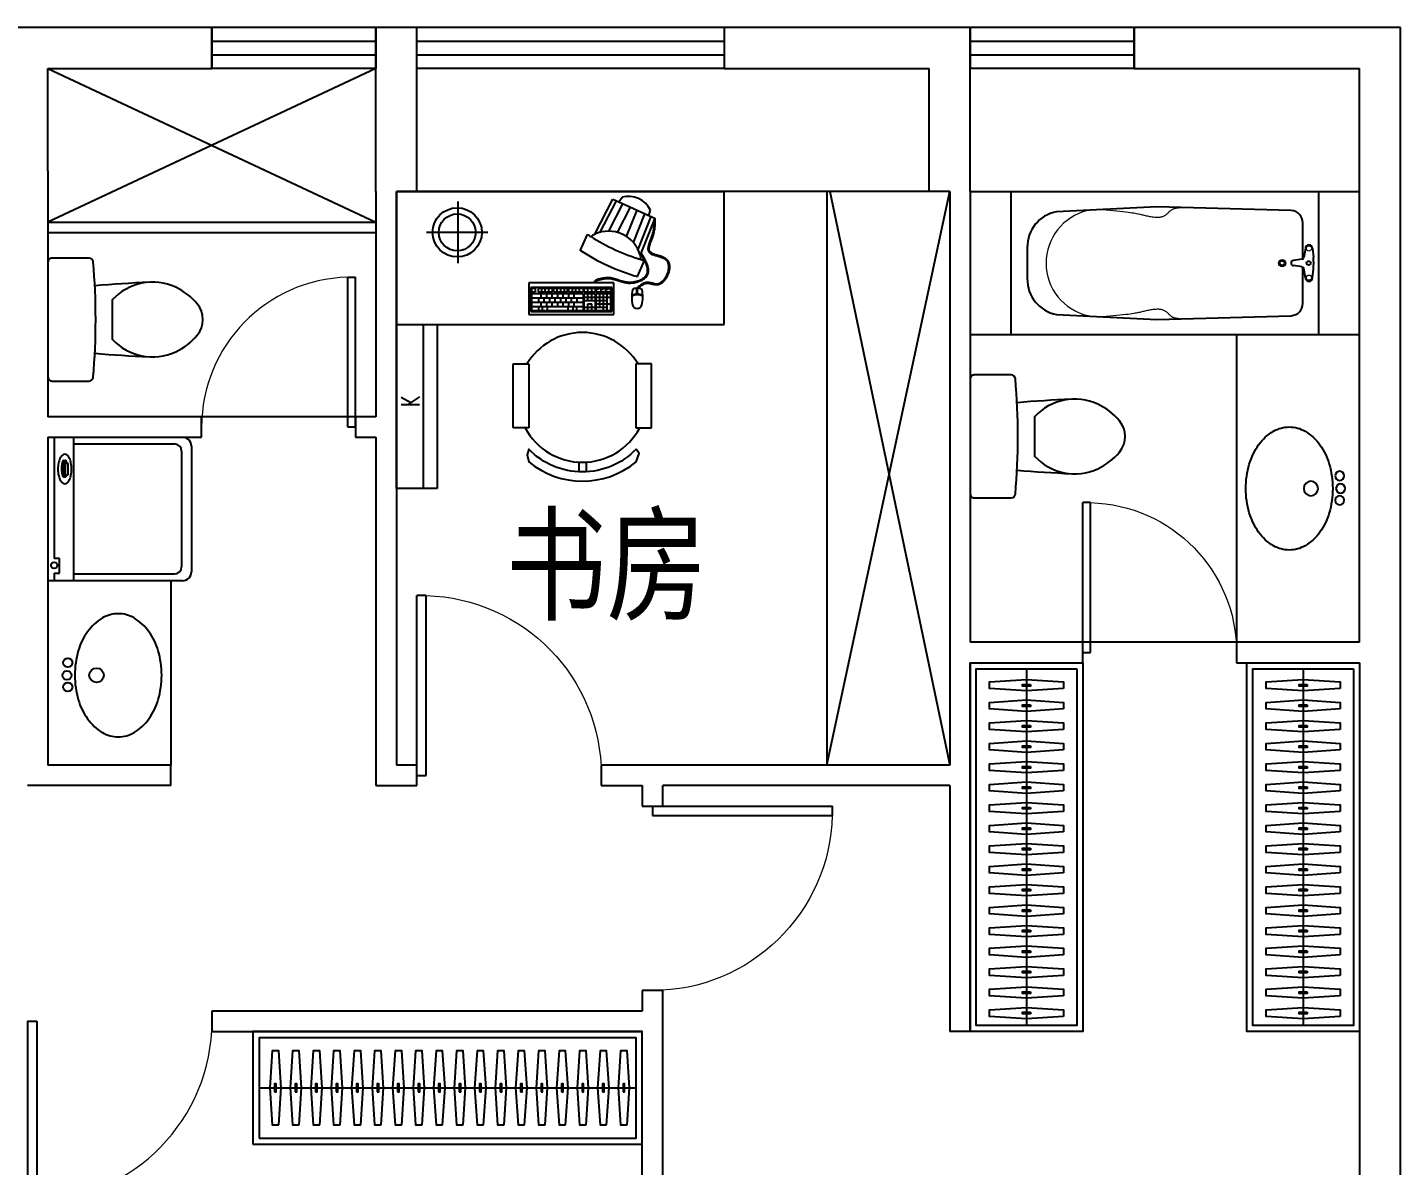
# Model space of a CAD drawing. Extents: x 952153 to 990953, y -827433 to -803533.
# Drawn here: x 984253 to 990953, y -809087 to -803533 of the extents above; entities that cross this region are included whole.
import ezdxf

# ---------------------------------------------------------------- set-up
doc = ezdxf.new("R2010")
doc.units = 0
doc.header["$LTSCALE"] = 1000
doc.header["$MEASUREMENT"] = 0
doc.linetypes.add('HIDDEN', pattern=[7.5, 5, -2.5])
doc.layers.get('0').update_dxf_attribs({"linetype": 'CONTINUOUS'})
for name, color, linetype in [('BATH', 8, 'CONTINUOUS'), ('Elec(电器)', 33, 'CONTINUOUS'), ('Furniture(家具)', 8, 'CONTINUOUS'), ('Lvtry(厨卫)', 136, 'CONTINUOUS'), ('WALL', 2, 'CONTINUOUS'), ('WINDOW', 4, 'CONTINUOUS'), ('厨卫示意', 8, 'CONTINUOUS'), ('家具', 8, 'CONTINUOUS'), ('家具示意', 8, 'CONTINUOUS')]:
    doc.layers.add(name, color=color, linetype=linetype)
doc.layers.add('文字标注', color=121, linetype='CONTINUOUS', lineweight=0)
doc.styles.add('-黑体', font='simhei.ttf', dxfattribs={"width": 0.8})
doc.styles.add('DIM_FONT', font='ZBTXT.shx', dxfattribs={"width": 0.8})

# ---------------------------------------------------------------- blocks, each defined once
blk = doc.blocks.new('TP6')
blk.add_lwpolyline([(20, -300), (200.8, -300, 0.388903), (220.7, -281.7, 0.043619), (220.7, 281.7, 0.388903), (200.8, 300), (20, 300, 0.414214), (0, 280), (0, -280, 0.414214), (20, -300, 0.414214)], format="xyb")
blk.add_lwpolyline([(623.4, 157.5, 0.325454), (314.1, 96.3), (314.1, -96.3, 0.325454), (623.4, -157.5, 0.11195), (728.4, -76.5, 0.35994), (728.4, 76.5, 0.11195)], format="xyb", close=True)
for centre, start, end in [((821.6, -7004.3), 92.61819, 94.72691), ((821.6, 7004.3), 265.27309, 267.38181)]:
    blk.add_arc(centre, 7193.5, start, end)
blk = doc.blocks.new('_E12QMA')
for centre, radius in [((-57.4, -41.7), 22.1), ((0, -37.5), 22.1), ((61.8, -41.7), 22.1), ((0, -181.7), 35.3)]:
    blk.add_circle(centre, radius)
for centre, radius, start, end in [((-30.5, -395.5), 315.5, 106.29491, 125.21186), ((0, -499.9), 424.2, 90, 106.29491), ((0, -499.9), 424.2, 73.70509, 90), ((30.5, -395.5), 315.5, 54.78814, 73.70509), ((-77.1, -329.5), 234.6, 125.21186, 149.59017), ((77.1, -329.5), 234.6, 30.40983, 54.78814), ((-148.3, -287.7), 152.1, 149.59017, 180), ((148.3, -287.7), 152.1, 360, 390.40983), ((-148.3, -287.7), 152.1, 180, 210.40983), ((148.3, -287.7), 152.1, 329.59017, 360), ((-77.1, -245.9), 234.6, 210.40983, 234.78814), ((77.1, -245.9), 234.6, 305.21186, 329.59017), ((-30.5, -179.8), 315.5, 234.78814, 253.70509), ((30.5, -179.8), 315.5, 286.29491, 305.21186), ((0, -75.5), 424.2, 253.70509, 270), ((0, -75.5), 424.2, 270, 286.29491)]:
    blk.add_arc(centre, radius, start, end)
at = {"style": 'DIM_FONT', "width": 0.8, "flags": 9}
for tag in ['XSIZE', 'YSIZE']:
    blk.add_attdef(tag, (0, 0), '', height=0.5, dxfattribs=at)
blk = doc.blocks.new('洗衣机1')
at = {"layer": '家具'}
for p, q in [((400.6, 0), (-299.4, 0)), ((-299.4, -656.6), (-299.4, 0)), ((400.6, 0), (400.6, -656.6)), ((-262.4, -31.1), (-299.4, -31.1)), ((-262.4, -30.4), (-262.4, -56.9)), ((-262.4, -56.9), (-190.3, -56.9)), ((-190.3, -56.9), (-190.3, -30.4)), ((400.6, -31.1), (-190.3, -31.1)), ((-299.4, -125.5), (400.6, -125.5)), ((-266.6, -125.2), (-266.6, -617.7)), ((208, -75.4), (208.1, -85.5)), ((217.1, -83.6), (217.1, -98)), ((273.2, -83.6), (217.1, -83.6)), ((217.1, -98), (273.2, -98)), ((273.2, -98), (273.2, -83.6)), ((287.6, -76.4), (287.6, -85.5)), ((367.9, -125.2), (367.9, -617.7)), ((333.2, -652.4), (-231.9, -652.4)), ((357.2, -700), (-256, -700))]:
    blk.add_line(p, q, dxfattribs=at)
for points in [[(173.5, -81.9, 0.185158), (177.8, -93, 0.102042), (194.7, -105.5, 0.060862), (216.4, -112.4, 0.047173), (245.7, -115.2, 0.047173), (275, -112.4, 0.060862), (296.7, -105.5, 0.102042), (313.6, -93, 0.185158), (317.8, -81.9, 0.185158), (313.6, -70.9, 0.102042), (296.7, -58.4, 0.060862), (275, -51.5, 0.047173), (245.7, -48.7, 0.047173), (216.4, -51.5, 0.060862), (194.7, -58.4, 0.102042), (177.8, -70.9, 0.185158), (173.5, -81.9, 0.185158)], [(287.6, -76.4, 0.259034), (286, -73.4, 0.076276), (276, -69.1, 0.036515), (264.2, -67, 0.026615), (247.8, -66.1, 0.026615), (231.5, -67, 0.036515), (219.7, -69.1, 0.076276), (209.7, -73.4, 0.259034), (208.1, -76.4, 0.078462), (208.3, -77.5, 0.056762)], [(287.6, -85.5, 0.259034), (286, -82.5, 0.076276), (276, -78.3, 0.036515), (264.2, -76.1, 0.026615), (247.8, -75.3, 0.026615), (231.5, -76.1, 0.036515), (219.7, -78.3, 0.076276), (209.7, -82.5, 0.259034), (208.1, -85.5, 0.259034), (209.7, -88.5, 0.056762), (217.1, -92, 0.036515)], [(273.2, -93.4, 0.008736), (276, -92.8, 0.076276), (286, -88.5, 0.259034), (287.6, -85.5, 0.259034)]]:
    blk.add_lwpolyline(points, format="xyb", dxfattribs=at)
blk.add_circle((-224.5, -30.4), 15.2, dxfattribs=at)
for centre, radius, start, end in [((-256, -656.6), 43.4, 180, 270), ((-231.9, -617.7), 34.7, 180, 270), ((333.2, -617.7), 34.7, 270, 0), ((357.2, -656.6), 43.4, 270, 0)]:
    blk.add_arc(centre, radius, start, end, dxfattribs=at)
blk = doc.blocks.new('*U47')
blk.add_line((-970, -275), (770, -275))
for points in [[(-1000, 0), (800, 0), (800, -550), (-1000, -550)], [(-970, -30), (770, -30), (770, -520), (-970, -520)]]:
    blk.add_lwpolyline(points, close=True)
at = {"elevation": 0}
for points in [[(-874, -95), (-862, -275), (-874, -455), (-906, -455), (-918, -275), (-906, -95)], [(-774, -95), (-762, -275), (-774, -455), (-806, -455), (-818, -275), (-806, -95)], [(-674, -95), (-662, -275), (-674, -455), (-706, -455), (-718, -275), (-706, -95)], [(-574, -95), (-562, -275), (-574, -455), (-606, -455), (-618, -275), (-606, -95)], [(-474, -95), (-462, -275), (-474, -455), (-506, -455), (-518, -275), (-506, -95)], [(-374, -95), (-362, -275), (-374, -455), (-406, -455), (-418, -275), (-406, -95)], [(-274, -95), (-262, -275), (-274, -455), (-306, -455), (-318, -275), (-306, -95)], [(-174, -95), (-162, -275), (-174, -455), (-206, -455), (-218, -275), (-206, -95)], [(-74, -95), (-62, -275), (-74, -455), (-106, -455), (-118, -275), (-106, -95)], [(26, -95), (38, -275), (26, -455), (-6, -455), (-18, -275), (-6, -95)], [(126, -95), (138, -275), (126, -455), (94, -455), (82, -275), (94, -95)], [(226, -95), (238, -275), (226, -455), (194, -455), (182, -275), (194, -95)], [(326, -95), (338, -275), (326, -455), (294, -455), (282, -275), (294, -95)], [(426, -95), (438, -275), (426, -455), (394, -455), (382, -275), (394, -95)], [(526, -95), (538, -275), (526, -455), (494, -455), (482, -275), (494, -95)], [(626, -95), (638, -275), (626, -455), (594, -455), (582, -275), (594, -95)], [(726, -95), (738, -275), (726, -455), (694, -455), (682, -275), (694, -95)]]:
    blk.add_lwpolyline(points, close=True, dxfattribs=at)
at = {"ltscale": 15, "elevation": 0}
for points in [[(-894, -255), (-886, -255), (-886, -295), (-894, -295)], [(-794, -255), (-786, -255), (-786, -295), (-794, -295)], [(-694, -255), (-686, -255), (-686, -295), (-694, -295)], [(-594, -255), (-586, -255), (-586, -295), (-594, -295)], [(-494, -255), (-486, -255), (-486, -295), (-494, -295)], [(-394, -255), (-386, -255), (-386, -295), (-394, -295)], [(-294, -255), (-286, -255), (-286, -295), (-294, -295)], [(-194, -255), (-186, -255), (-186, -295), (-194, -295)], [(-94, -255), (-86, -255), (-86, -295), (-94, -295)], [(6, -255), (14, -255), (14, -295), (6, -295)], [(106, -255), (114, -255), (114, -295), (106, -295)], [(206, -255), (214, -255), (214, -295), (206, -295)], [(306, -255), (314, -255), (314, -295), (306, -295)], [(406, -255), (414, -255), (414, -295), (406, -295)], [(506, -255), (514, -255), (514, -295), (506, -295)], [(606, -255), (614, -255), (614, -295), (606, -295)], [(706, -255), (714, -255), (714, -295), (706, -295)]]:
    blk.add_lwpolyline(points, close=True, dxfattribs=at)
blk = doc.blocks.new('A$C6C2E2F88')
at = {"layer": '家具示意'}
for p, q in [((357.8, 434.3), (456, 624.6)), ((387.4, 445.1), (475.4, 615.7)), ((433, 451.1), (509.8, 600)), ((456, 624.6), (488.7, 609.7)), ((488.7, 609.7), (505.2, 635.8)), ((488.7, 609.7), (650.3, 535.9)), ((481.3, 444.4), (551.7, 580.9)), ((530.2, 422), (587.2, 564.7)), ((566.9, 390), (629.1, 545.6)), ((592.2, 351.6), (663.5, 529.9)), ((650.3, 535.9), (659.2, 565.6)), ((650.3, 535.9), (682.9, 521)), ((682.9, 521), (603.5, 322.2)), ((278.2, 344.1), (318.1, 433.3)), ((588.6, 205.3), (628, 291.7)), ((0, 170), (0, 0)), ((460, 170), (0, 170)), ((460, 0), (460, 170)), ((10, 145), (10, 15)), ((450, 145), (10, 145)), ((15, 140), (15, 120)), ((35, 140), (15, 140)), ((35, 120), (15, 120)), ((15, 112), (15, 20)), ((295, 112), (15, 112)), ((15, 89), (295, 89)), ((35, 140), (35, 120)), ((128.7, 140), (50, 140)), ((50, 140), (50, 120)), ((128.7, 120), (50, 120)), ((51.7, 89), (51.7, 66)), ((65.7, 112), (65.7, 89)), ((69.7, 120), (69.7, 140)), ((81.4, 89), (81.4, 66)), ((89.3, 120), (89.3, 140)), ((95.4, 112), (95.4, 89)), ((109, 120), (109, 140)), ((111.2, 89), (111.2, 66)), ((125.2, 112), (125.2, 89)), ((128.7, 120), (128.7, 140)), ((134.7, 120), (134.7, 140)), ((210.3, 140), (134.7, 140)), ((210.3, 120), (134.7, 120)), ((141, 89), (141, 66)), ((154.3, 120), (154.3, 140)), ((155, 112), (155, 89)), ((170.8, 89), (170.8, 66)), ((174, 120), (174, 140)), ((184.8, 112), (184.8, 89)), ((193.7, 120), (193.7, 140)), ((200.6, 89), (200.6, 66)), ((210.3, 120), (210.3, 140)), ((214.6, 112), (214.6, 89)), ((216.3, 120), (216.3, 140)), ((295, 140), (216.3, 140)), ((295, 120), (216.3, 120)), ((230.3, 89), (230.3, 66)), ((236, 120), (236, 140)), ((244.3, 112), (244.3, 89)), ((255.7, 120), (255.7, 140)), ((260.1, 89), (260.1, 66)), ((275.3, 120), (275.3, 140)), ((295, 140), (295, 120)), ((295, 112), (295, 20)), ((362, 140), (298, 140)), ((298, 140), (298, 120)), ((362, 120), (298, 120)), ((298, 112), (298, 20)), ((362, 112), (298, 112)), ((298, 93.6), (362, 93.6)), ((298, 75.2), (362, 75.2)), ((319.3, 120), (319.3, 140)), ((319.3, 75.2), (319.3, 112)), ((340.7, 120), (340.7, 140)), ((340.7, 75.2), (340.7, 112)), ((362, 120), (362, 140)), ((362, 20), (362, 112)), ((445, 140), (365, 140)), ((365, 120), (365, 140)), ((445, 120), (365, 120)), ((365, 20), (365, 112)), ((445, 112), (365, 112)), ((365, 93.6), (445, 93.6)), ((365, 75.2), (425, 75.2)), ((368.6, 134), (368.6, 136.5)), ((368.6, 136.5), (375.9, 136.5)), ((375.9, 134), (368.6, 134)), ((375.9, 136.5), (375.9, 134)), ((385, 38.4), (385, 112)), ((391.7, 120), (391.7, 140)), ((395.3, 134), (395.3, 136.5)), ((395.3, 136.5), (402.6, 136.5)), ((402.6, 134), (395.3, 134)), ((402.6, 136.5), (402.6, 134)), ((405, 20), (405, 112)), ((418.3, 120), (418.3, 140)), ((422, 134), (422, 136.5)), ((422, 136.5), (429.3, 136.5)), ((429.3, 134), (422, 134)), ((425, 20), (425, 112)), ((429.3, 136.5), (429.3, 134)), ((445, 120), (445, 140)), ((445, 20), (445, 112)), ((450, 15), (450, 145)), ((586.2, 109.5), (586.2, 141.5)), ((589.2, 109.5), (589.2, 141.5)), ((10, 15), (450, 15)), ((15, 66), (295, 66)), ((15, 43), (295, 43)), ((15, 20), (295, 20)), ((52.3, 43), (52.3, 20)), ((65.7, 66), (65.7, 43)), ((72.3, 43), (72.3, 20)), ((95.4, 66), (95.4, 43)), ((99, 43), (99, 20)), ((125.2, 66), (125.2, 43)), ((155, 66), (155, 43)), ((184.8, 66), (184.8, 43)), ((211, 43), (211, 20)), ((214.6, 66), (214.6, 43)), ((237.7, 43), (237.7, 20)), ((244.3, 66), (244.3, 43)), ((257.7, 43), (257.7, 20)), ((298, 38.4), (362, 38.4)), ((298, 20), (362, 20)), ((319.3, 20), (319.3, 56.8)), ((319.3, 56.8), (340.7, 56.8)), ((340.7, 20), (340.7, 56.8)), ((365, 56.8), (445, 56.8)), ((365, 38.4), (425, 38.4)), ((365, 20), (445, 20)), ((0, 0), (460, 0))]:
    blk.add_line(p, q, dxfattribs=at)
for centre, radius, start, end in [((538.8, 505.7), 134.4, 26.43159, 104.50074), ((433, 273.8), 177.2, 15.84388, 115.08845), ((939.2, 1382.9), 1134.7, 236.81182, 237.86994), ((433, 273.8), 177.2, 115.08845, 123.29204), ((939.2, 1382.9), 1134.7, 237.86994, 253.06239), ((899.8, 1296.5), 1134.7, 236.84987, 254.08246), ((433, 273.8), 177.2, 7.64029, 15.84388), ((939.2, 1382.9), 1134.7, 253.06239, 254.08246), ((744.2, 94.9), 186.6, 168.55689, 193.44757), ((587.7, 42.2), 64.3, 62.12383, 117.87617), ((587.7, 42.2), 67.3, 91.27686, 116.43153), ((571.1, 129.9), 10, 100.71509, 168.55689), ((587.7, 42.2), 99.3, 79.28491, 100.71509), ((587.7, 42.2), 67.3, 63.56847, 88.72314), ((604.3, 129.9), 10, 11.44311, 79.28491), ((431.1, 94.9), 186.6, 346.55243, 11.44311), ((587.7, 57.1), 25.6, 192.68038, 347.31962)]:
    blk.add_arc(centre, radius, start, end, dxfattribs=at)
for points, knots in [([(587.2, 143.7), (592.3, 148.3), (597.6, 152.9), (608.2, 161.3), (613.7, 165.1), (623.1, 170.1), (626.9, 171.7), (632.6, 173.3), (634.5, 173.7), (637.7, 174.2), (639.1, 174.4), (642, 174.5), (643.4, 174.5), (647.7, 174.4), (650.5, 174.1), (656.2, 173.1), (659.1, 172.5), (666.4, 170.8), (670.9, 169.5), (679.7, 167.5), (684, 166.6), (690.3, 166.1), (692.2, 166), (695.5, 166.1), (696.8, 166.2), (701.5, 166.8), (704.8, 167.7), (711.4, 170.4), (714.6, 172.2), (720.9, 176.5), (723.9, 179), (733, 187.8), (738.6, 195.1), (748.1, 211.2), (751.9, 220.1), (757.5, 237.9), (759.1, 247), (759.5, 261), (759.1, 266.2), (757, 275.9), (755.4, 280.4), (752.4, 285.4), (751.7, 286.6), (750.1, 288.7), (749.3, 289.7), (746.5, 292.6), (744.5, 294.4), (740, 297.8), (737.5, 299.3), (729.3, 303.8), (723, 306.3), (709.9, 310.9), (703, 312.9), (689.6, 316.9), (683, 318.9), (672.9, 322.7), (669.2, 324.3), (663, 327.7), (660.5, 329.3), (656.6, 332.5), (655.2, 334), (653.1, 336.6), (652.3, 337.7), (651, 339.9), (650.4, 341.1), (649, 344.8), (648.4, 347.3), (647.8, 352.7), (647.7, 355.4), (648.1, 361.1), (648.5, 364.1), (650.2, 373.2), (652, 379.7), (656.4, 392.9), (659, 399.8), (664.1, 413.5), (666.7, 420.3), (670, 430.2), (671, 433.2), (672.7, 439.2), (673.5, 442.2), (675.6, 451), (676.7, 456.7), (679.2, 473.7), (679.8, 484.6), (680.1, 501.5), (680.1, 507.7), (680, 513.8)], [0, 0, 0, 0, 18.799562, 18.799562, 37.599123, 37.599123, 49.848351, 49.848351, 55.477294, 55.477294, 59.685352, 59.685352, 63.89341, 63.89341, 72.309527, 72.309527, 80.725643, 80.725643, 94.051618, 94.051618, 107.377593, 107.377593, 113.652762, 113.652762, 118.046775, 118.046775, 129.16993, 129.16993, 140.293086, 140.293086, 151.416241, 151.416241, 174.692741, 174.692741, 197.969241, 197.969241, 221.245741, 221.245741, 236.248425, 236.248425, 251.251108, 251.251108, 255.661667, 255.661667, 260.072226, 260.072226, 268.893345, 268.893345, 277.714463, 277.714463, 296.396354, 296.396354, 315.078244, 315.078244, 333.760135, 333.760135, 345.970968, 345.970968, 355.998234, 355.998234, 362.995963, 362.995963, 367.636565, 367.636565, 372.277166, 372.277166, 381.438127, 381.438127, 390.599087, 390.599087, 399.760047, 399.760047, 418.320442, 418.320442, 436.880837, 436.880837, 455.441233, 455.441233, 463.908402, 463.908402, 472.375571, 472.375571, 489.309909, 489.309909, 523.178586, 523.178586, 542.475868, 542.475868, 542.475868, 542.475868]), ([(592.1, 141.4), (597, 145.7), (601.8, 149.9), (611, 157.1), (615.3, 160.1), (623.1, 164.5), (626.6, 166.1), (632.6, 168.2), (635.2, 168.8), (638.8, 169.3), (639.7, 169.4), (642.6, 169.6), (644.6, 169.5), (648.7, 169.2), (650.7, 169), (654.9, 168.2), (657.1, 167.8), (663.1, 166.4), (667.1, 165.4), (674.6, 163.5), (677.9, 162.8), (684.7, 161.6), (688.2, 161.1), (693.4, 161), (695.3, 161), (698.9, 161.4), (700.6, 161.6), (704, 162.4), (705.7, 162.9), (712.2, 165.1), (716.9, 167.6), (725.8, 173.9), (730.1, 177.7), (738, 186.3), (741.6, 191.1), (748.3, 201.4), (751.2, 206.9), (756.4, 218.2), (758.5, 224), (761.9, 235.8), (763.1, 241.8), (764.4, 253.4), (764.6, 259.2), (763.6, 270.1), (762.4, 275.3), (759.7, 282.5), (758.6, 284.8), (756.4, 288.5), (755.4, 290), (753.1, 292.9), (751.9, 294.3), (748, 298.1), (745, 300.4), (737.2, 305.4), (732.2, 307.9), (721.4, 312.3), (715.8, 314.2), (704.5, 317.7), (698.9, 319.3), (688, 322.6), (682.7, 324.3), (674.6, 327.4), (671.4, 328.8), (665.8, 331.8), (663.3, 333.5), (660.1, 336.1), (659.2, 337.1), (657.8, 338.7), (657.3, 339.3), (656.4, 340.6), (656, 341.3), (655.2, 342.7), (654.9, 343.4), (654, 345.8), (653.6, 347.4), (653, 351), (652.8, 352.9), (652.8, 356.9), (652.9, 359), (653.7, 365.7), (654.8, 370.7), (657.7, 381.1), (659.6, 386.6), (663.6, 397.8), (665.7, 403.6), (669.3, 413.1), (670.7, 416.8), (673.1, 423.8), (674.2, 427), (675.9, 432.4), (676.6, 434.6), (677.8, 439), (678.4, 441.2), (680, 447.7), (680.8, 451.9), (683, 464.5), (683.9, 472.7), (685.3, 494.5), (685.1, 507.8), (684.9, 521.1)], [1.931725, 1.931725, 1.931725, 1.931725, 19.71024, 19.71024, 35.134556, 35.134556, 47.432363, 47.432363, 56.272423, 56.272423, 59.54149, 59.54149, 66.079623, 66.079623, 72.617756, 72.617756, 79.155889, 79.155889, 91.154885, 91.154885, 101.093182, 101.093182, 111.031478, 111.031478, 116.460985, 116.460985, 121.485576, 121.485576, 126.510167, 126.510167, 141.20371, 141.20371, 155.897253, 155.897253, 170.590796, 170.590796, 185.28434, 185.28434, 199.977883, 199.977883, 214.671426, 214.671426, 229.364969, 229.364969, 244.058512, 244.058512, 251.391566, 251.391566, 256.732702, 256.732702, 262.073837, 262.073837, 272.756108, 272.756108, 288.204107, 288.204107, 303.652106, 303.652106, 319.100106, 319.100106, 334.548105, 334.548105, 345.454369, 345.454369, 356.360633, 356.360633, 361.894987, 361.894987, 365.361224, 365.361224, 368.82746, 368.82746, 372.293697, 372.293697, 379.596356, 379.596356, 386.899014, 386.899014, 394.201673, 394.201673, 409.771935, 409.771935, 425.342197, 425.342197, 440.912459, 440.912459, 450.999629, 450.999629, 459.675979, 459.675979, 465.748145, 465.748145, 471.820312, 471.820312, 483.964645, 483.964645, 508.253312, 508.253312, 550.069326, 550.069326, 550.069326, 550.069326]), ([(349.5, 170), (362.6, 187.3), (370.6, 189.7), (389.1, 194.7), (399.6, 197.1), (414.7, 199.2), (419.4, 199.7), (427.7, 200), (431.4, 200), (437.4, 199.6), (439.8, 199.4), (444.5, 198.8), (446.9, 198.4), (454, 197.1), (458.7, 195.9), (472.2, 192.1), (481.1, 189.1), (499.2, 183.2), (508.6, 180.3), (522.7, 177.3), (527.3, 176.5), (536, 175.3), (540.3, 175), (554.7, 174.6), (565.1, 175.6), (585.6, 179.6), (595.6, 182.8), (611.2, 189.8), (617.2, 193.3), (626.8, 200.4), (630.6, 203.9), (635.4, 209.7), (636.8, 211.7), (639.5, 216.2), (640.7, 218.7), (642.5, 224), (643.2, 226.7), (644.3, 234.1), (644.4, 238.8), (643.5, 248.4), (642.5, 253.4), (639.7, 263.5), (637.9, 268.6), (631.4, 284.5), (625.7, 295.6), (615.2, 314.2), (610.7, 321.7), (606.2, 329.1)], [0.275808, 0.275808, 0.275808, 0.275808, 24.067555, 24.067555, 56.307513, 56.307513, 71.071237, 71.071237, 82.794805, 82.794805, 90.521159, 90.521159, 98.247513, 98.247513, 113.700221, 113.700221, 142.151154, 142.151154, 170.602086, 170.602086, 183.588955, 183.588955, 195.23744, 195.23744, 222.409198, 222.409198, 249.580957, 249.580957, 269.207454, 269.207454, 285.208602, 285.208602, 293.184931, 293.184931, 302.693087, 302.693087, 312.201243, 312.201243, 327.763573, 327.763573, 343.325903, 343.325903, 358.888233, 358.888233, 390.653992, 390.653992, 411.559998, 411.559998, 411.559998, 411.559998]), ([(355.8, 170), (357.1, 171.6), (358.3, 173), (362, 177), (364.2, 179), (367.7, 181.8), (369.1, 182.8), (371.8, 184.3), (373.1, 184.9), (375.6, 185.8), (376.9, 186.2), (378.7, 186.7), (379.3, 186.9), (380.3, 187.2), (380.8, 187.3), (382.4, 187.7), (383.4, 188), (386.6, 188.8), (388.6, 189.3), (394.9, 190.8), (399, 191.7), (411.1, 193.9), (419, 194.8), (429.9, 195), (433, 194.9), (438.3, 194.5), (440.6, 194.3), (447.3, 193.3), (451.6, 192.4), (460.4, 190.3), (464.9, 189), (473.9, 186.2), (478.5, 184.7), (491, 180.6), (499, 178), (514.3, 173.9), (521.6, 172.3), (532.1, 170.8), (535.3, 170.4), (540.5, 170), (542.6, 169.9), (549.2, 169.8), (553.9, 169.9), (566.4, 170.8), (574.3, 172.1), (589.8, 175.8), (597.3, 178.3), (611.5, 184.3), (618.1, 187.9), (628, 194.9), (631.6, 198), (636.6, 203.3), (638.2, 205.2), (640.7, 208.6), (641.6, 210), (643.3, 212.8), (644.1, 214.3), (646.1, 218.8), (647.1, 221.8), (648.6, 228.1), (649, 231.3), (649.3, 237.7), (649.2, 241), (648.4, 249.5), (647.3, 254.7), (644.4, 265.4), (642.4, 270.8), (638, 281.7), (635.4, 287.2), (628.6, 300.7), (624, 308.8), (616.4, 321.9), (613.5, 326.8), (610.5, 331.7)], [1.794737, 1.794737, 1.794737, 1.794737, 4.340011, 4.340011, 9.758947, 9.758947, 14.015114, 14.015114, 18.271281, 18.271281, 22.527447, 22.527447, 24.13165, 24.13165, 25.735853, 25.735853, 28.944258, 28.944258, 35.361068, 35.361068, 48.19469, 48.19469, 73.861932, 73.861932, 84.279576, 84.279576, 92.130886, 92.130886, 106.909868, 106.909868, 121.68885, 121.68885, 136.467832, 136.467832, 161.092405, 161.092405, 181.592394, 181.592394, 189.981221, 189.981221, 195.430603, 195.430603, 207.246608, 207.246608, 227.325201, 227.325201, 247.403793, 247.403793, 267.482386, 267.482386, 281.085462, 281.085462, 288.538162, 288.538162, 293.465442, 293.465442, 298.392722, 298.392722, 308.247282, 308.247282, 318.101842, 318.101842, 327.956402, 327.956402, 343.666384, 343.666384, 359.376366, 359.376366, 375.086349, 375.086349, 397.824415, 397.824415, 411.559998, 411.559998, 411.559998, 411.559998])]:
    blk.add_open_spline(points, degree=3, knots=knots, dxfattribs=at)
blk = doc.blocks.new('A$C7D7A3CEF')
at = {"layer": '家具示意'}
for p, q in [((152.8, 299.9), (152.8, 0)), ((300, 150), (0, 150))]:
    blk.add_line(p, q, dxfattribs=at)
for radius in [120, 90]:
    blk.add_circle((150, 150), radius, dxfattribs=at)
blk = doc.blocks.new('A$C6465327B')
at = {"layer": '家具示意'}
for p, q in [((0, 260), (0, 572.3)), ((0, 572.3), (76.2, 572.3)), ((76.2, 572.3), (76.2, 260)), ((674.7, 572.3), (598.5, 572.3)), ((598.5, 572.3), (598.5, 260)), ((674.7, 260), (674.7, 572.3)), ((76.2, 260), (0, 260)), ((598.5, 260), (674.7, 260)), ((319.3, 92.9), (319.3, 45.3)), ((355.4, 92.9), (355.4, 45.3))]:
    blk.add_line(p, q, dxfattribs=at)
blk.add_lwpolyline([(598.7, 155.5, -0.423227), (76, 155.5), (68.1, 129.3), (76, 94.4, 0.361278), (598.7, 94.4), (614.5, 134.5)], format="xyb", close=True, dxfattribs=at)
for start, end in [(31.07619, 148.92381), (208.05345, 331.94655)]:
    blk.add_arc((337.3, 408.9), 316.6, start, end, dxfattribs=at)
blk = doc.blocks.new('A$C5FB555B2')
at = {"layer": '家具示意'}
for p, q in [((650, 1600), (0, 1600)), ((0, 0), (0, 1600)), ((650, 0), (650, 1600)), ((650, 0), (0, 0))]:
    blk.add_line(p, q, dxfattribs=at)
at = {"xscale": 0.9, "yscale": 0.9, "zscale": 0.9, "rotation": 90}
blk.add_blockref('A$C6C2E2F88', (600.1, 646.5), dxfattribs=at)
at = {"rotation": 90}
for name, p in [('A$C6465327B', (1414.3, 570.8)), ('A$C7D7A3CEF', (350, 147.2))]:
    blk.add_blockref(name, p, dxfattribs=at)
blk = doc.blocks.new('*U45')
at = {"linetype": 'HIDDEN', "ltscale": 0.3}
blk.add_line((0, -116.7), (800, -116.7), dxfattribs=at)
for p, q in [((407.6, -137.1), (407.6, -226.7)), ((447.9, -137.6), (407.6, -195.8)), ((445.3, -226.2), (419.6, -178.5))]:
    blk.add_line(p, q)
blk.add_lwpolyline([(800, -50), (0, -50), (0, -250), (800, -250)], close=True, dxfattribs=at)
blk = doc.blocks.new('*U40')
blk.add_line((-970, -275), (870, -275))
for points in [[(-1000, 0), (900, 0), (900, -550), (-1000, -550)], [(-970, -30), (870, -30), (870, -520), (-970, -520)]]:
    blk.add_lwpolyline(points, close=True)
at = {"elevation": 0}
for points in [[(-874, -95), (-862, -275), (-874, -455), (-906, -455), (-918, -275), (-906, -95)], [(-774, -95), (-762, -275), (-774, -455), (-806, -455), (-818, -275), (-806, -95)], [(-674, -95), (-662, -275), (-674, -455), (-706, -455), (-718, -275), (-706, -95)], [(-574, -95), (-562, -275), (-574, -455), (-606, -455), (-618, -275), (-606, -95)], [(-474, -95), (-462, -275), (-474, -455), (-506, -455), (-518, -275), (-506, -95)], [(-374, -95), (-362, -275), (-374, -455), (-406, -455), (-418, -275), (-406, -95)], [(-274, -95), (-262, -275), (-274, -455), (-306, -455), (-318, -275), (-306, -95)], [(-174, -95), (-162, -275), (-174, -455), (-206, -455), (-218, -275), (-206, -95)], [(-74, -95), (-62, -275), (-74, -455), (-106, -455), (-118, -275), (-106, -95)], [(26, -95), (38, -275), (26, -455), (-6, -455), (-18, -275), (-6, -95)], [(126, -95), (138, -275), (126, -455), (94, -455), (82, -275), (94, -95)], [(226, -95), (238, -275), (226, -455), (194, -455), (182, -275), (194, -95)], [(326, -95), (338, -275), (326, -455), (294, -455), (282, -275), (294, -95)], [(426, -95), (438, -275), (426, -455), (394, -455), (382, -275), (394, -95)], [(526, -95), (538, -275), (526, -455), (494, -455), (482, -275), (494, -95)], [(626, -95), (638, -275), (626, -455), (594, -455), (582, -275), (594, -95)], [(726, -95), (738, -275), (726, -455), (694, -455), (682, -275), (694, -95)], [(826, -95), (838, -275), (826, -455), (794, -455), (782, -275), (794, -95)]]:
    blk.add_lwpolyline(points, close=True, dxfattribs=at)
at = {"ltscale": 15, "elevation": 0}
for points in [[(-894, -255), (-886, -255), (-886, -295), (-894, -295)], [(-794, -255), (-786, -255), (-786, -295), (-794, -295)], [(-694, -255), (-686, -255), (-686, -295), (-694, -295)], [(-594, -255), (-586, -255), (-586, -295), (-594, -295)], [(-494, -255), (-486, -255), (-486, -295), (-494, -295)], [(-394, -255), (-386, -255), (-386, -295), (-394, -295)], [(-294, -255), (-286, -255), (-286, -295), (-294, -295)], [(-194, -255), (-186, -255), (-186, -295), (-194, -295)], [(-94, -255), (-86, -255), (-86, -295), (-94, -295)], [(6, -255), (14, -255), (14, -295), (6, -295)], [(106, -255), (114, -255), (114, -295), (106, -295)], [(206, -255), (214, -255), (214, -295), (206, -295)], [(306, -255), (314, -255), (314, -295), (306, -295)], [(406, -255), (414, -255), (414, -295), (406, -295)], [(506, -255), (514, -255), (514, -295), (506, -295)], [(606, -255), (614, -255), (614, -295), (606, -295)], [(706, -255), (714, -255), (714, -295), (706, -295)], [(806, -255), (814, -255), (814, -295), (806, -295)]]:
    blk.add_lwpolyline(points, close=True, dxfattribs=at)
blk = doc.blocks.new('A$C106C7461')
at = {"layer": '厨卫示意'}
for p, q in [((0, 700), (1500, 700)), ((0, 0), (0, 700)), ((1500, 700), (1500, 0)), ((789.9, 625), (133.6, 606.6)), ((1278.7, 600.5), (789.9, 625)), ((76.8, 546.7), (76.8, 370)), ((29.2, 421.3), (25.1, 379.7)), ((64.3, 421.3), (72.4, 376.6)), ((1421.4, 274.3), (1421.4, 425.7)), ((80.8, 368.5), (121.9, 362.5)), ((80.8, 331.5), (121.9, 337.5)), ((29.2, 278.7), (25.1, 320.3)), ((64.3, 278.7), (72.4, 323.4)), ((76.8, 330), (76.8, 268.7)), ((76.8, 268.7), (76.8, 153.3)), ((133.6, 93.4), (789.9, 75)), ((789.9, 75), (1278.7, 99.5)), ((1500, 0), (0, 0))]:
    blk.add_line(p, q, dxfattribs=at)
at = {"layer": '厨卫示意', "lineweight": 13}
for p, q in [((669.9, 621.9), (665.5, 622.4)), ((676.5, 621), (669.9, 621.9)), ((682.9, 620.1), (676.5, 621)), ((688.9, 619.2), (682.9, 620.1)), ((694.3, 618.3), (688.9, 619.2)), ((699.1, 617.4), (694.3, 618.3)), ((703.2, 616.4), (699.1, 617.4)), ((706.8, 615.4), (703.2, 616.4)), ((709.9, 614.3), (706.8, 615.4)), ((712.7, 613.2), (709.9, 614.3)), ((715.1, 611.9), (712.7, 613.2)), ((717.4, 610.5), (715.1, 611.9)), ((719.5, 609), (717.4, 610.5)), ((721.6, 607.3), (719.5, 609)), ((723.6, 605.5), (721.6, 607.3)), ((725.7, 603.5), (723.6, 605.5)), ((727.8, 601.5), (725.7, 603.5)), ((969.3, 603.1), (954.5, 601.5)), ((985.3, 604.7), (969.3, 603.1)), ((1002, 606.4), (985.3, 604.7)), ((1019.1, 608), (1002, 606.4)), ((1036.5, 609.7), (1019.1, 608)), ((1053.6, 611.3), (1036.5, 609.7)), ((1070.4, 612.8), (1053.6, 611.3)), ((729.9, 599.4), (727.8, 601.5)), ((732.1, 597.3), (729.9, 599.4)), ((734.3, 595.1), (732.1, 597.3)), ((736.7, 592.9), (734.3, 595.1)), ((739.1, 590.8), (736.7, 592.9)), ((741.7, 588.6), (739.1, 590.8)), ((744.4, 586.6), (741.7, 588.6)), ((747.2, 584.6), (744.4, 586.6)), ((750.1, 582.8), (747.2, 584.6)), ((753.1, 581.1), (750.1, 582.8)), ((756.2, 579.5), (753.1, 581.1)), ((759.4, 578.1), (756.2, 579.5)), ((762.7, 576.9), (759.4, 578.1)), ((766, 575.9), (762.7, 576.9)), ((769.6, 575.2), (766, 575.9)), ((773.3, 574.6), (769.6, 575.2)), ((777.2, 574.1), (773.3, 574.6)), ((781.3, 573.9), (777.2, 574.1)), ((785.8, 573.9), (781.3, 573.9)), ((790.5, 574), (785.8, 573.9)), ((795.6, 574.4), (790.5, 574)), ((800.9, 574.9), (795.6, 574.4)), ((806.5, 575.5), (800.9, 574.9)), ((812.1, 576.3), (806.5, 575.5)), ((817.9, 577.1), (812.1, 576.3)), ((823.7, 578.1), (817.9, 577.1)), ((829.3, 579.2), (823.7, 578.1)), ((834.9, 580.3), (829.3, 579.2)), ((840.3, 581.4), (834.9, 580.3)), ((845.5, 582.6), (840.3, 581.4)), ((850.6, 583.8), (845.5, 582.6)), ((855.7, 585), (850.6, 583.8)), ((860.7, 586.2), (855.7, 585)), ((865.8, 587.5), (860.7, 586.2)), ((871, 588.7), (865.8, 587.5)), ((876.3, 589.9), (871, 588.7)), ((881.8, 591.1), (876.3, 589.9)), ((887.7, 592.3), (881.8, 591.1)), ((894.1, 593.5), (887.7, 592.3)), ((901.3, 594.7), (894.1, 593.5)), ((909.4, 596), (901.3, 594.7)), ((918.5, 597.3), (909.4, 596)), ((929, 598.6), (918.5, 597.3)), ((941, 600), (929, 598.6)), ((954.5, 601.5), (941, 600)), ((669.9, 78.1), (663.2, 77.3)), ((676.5, 79), (669.9, 78.1)), ((682.9, 79.9), (676.5, 79)), ((688.9, 80.8), (682.9, 79.9)), ((694.3, 81.7), (688.9, 80.8)), ((699.1, 82.6), (694.3, 81.7)), ((703.2, 83.6), (699.1, 82.6)), ((706.8, 84.6), (703.2, 83.6)), ((709.9, 85.7), (706.8, 84.6)), ((712.7, 86.8), (709.9, 85.7)), ((715.1, 88.1), (712.7, 86.8)), ((717.4, 89.5), (715.1, 88.1)), ((719.5, 91), (717.4, 89.5)), ((721.6, 92.7), (719.5, 91)), ((723.6, 94.5), (721.6, 92.7)), ((725.7, 96.5), (723.6, 94.5)), ((727.8, 98.5), (725.7, 96.5)), ((729.9, 100.6), (727.8, 98.5)), ((732.1, 102.7), (729.9, 100.6)), ((734.3, 104.9), (732.1, 102.7)), ((736.7, 107.1), (734.3, 104.9)), ((739.1, 109.2), (736.7, 107.1)), ((741.7, 111.4), (739.1, 109.2)), ((744.4, 113.4), (741.7, 111.4)), ((747.2, 115.4), (744.4, 113.4)), ((750.1, 117.2), (747.2, 115.4)), ((753.1, 118.9), (750.1, 117.2)), ((756.2, 120.5), (753.1, 118.9)), ((759.4, 121.9), (756.2, 120.5)), ((762.7, 123.1), (759.4, 121.9)), ((766, 124.1), (762.7, 123.1)), ((769.6, 124.8), (766, 124.1)), ((773.3, 125.4), (769.6, 124.8)), ((777.2, 125.9), (773.3, 125.4)), ((781.3, 126.1), (777.2, 125.9)), ((785.8, 126.1), (781.3, 126.1)), ((790.5, 126), (785.8, 126.1)), ((795.6, 125.6), (790.5, 126)), ((800.9, 125.1), (795.6, 125.6)), ((806.5, 124.5), (800.9, 125.1)), ((812.1, 123.7), (806.5, 124.5)), ((817.9, 122.9), (812.1, 123.7)), ((823.7, 121.9), (817.9, 122.9)), ((829.3, 120.8), (823.7, 121.9)), ((834.9, 119.7), (829.3, 120.8)), ((840.3, 118.6), (834.9, 119.7)), ((845.5, 117.4), (840.3, 118.6)), ((850.6, 116.2), (845.5, 117.4)), ((855.7, 115), (850.6, 116.2)), ((860.7, 113.8), (855.7, 115)), ((865.8, 112.5), (860.7, 113.8)), ((871, 111.3), (865.8, 112.5)), ((876.3, 110.1), (871, 111.3)), ((881.8, 108.9), (876.3, 110.1)), ((887.7, 107.7), (881.8, 108.9)), ((894.1, 106.5), (887.7, 107.7)), ((901.3, 105.3), (894.1, 106.5)), ((909.4, 104), (901.3, 105.3)), ((918.5, 102.7), (909.4, 104)), ((929, 101.4), (918.5, 102.7)), ((941, 100), (929, 101.4)), ((954.5, 98.5), (941, 100)), ((969.3, 96.9), (954.5, 98.5)), ((985.3, 95.3), (969.3, 96.9)), ((1002, 93.6), (985.3, 95.3)), ((1019.1, 92), (1002, 93.6)), ((1036.5, 90.3), (1019.1, 92)), ((1053.6, 88.7), (1036.5, 90.3)), ((1070.4, 87.2), (1053.6, 88.7))]:
    blk.add_line(p, q, dxfattribs=at)
for centre, radius in [((46.8, 421.3), 12.6), ((177.7, 350), 17.6), ((46.8, 278.7), 12.6)]:
    blk.add_circle(centre, radius, dxfattribs=at)
at = {"layer": '厨卫示意'}
for centre, radius in [((48.3, 350), 9.88), ((177.7, 350), 11.6)]:
    blk.add_circle(centre, radius, dxfattribs=at)
for centre, radius, start, end in [((136.8, 546.7), 60, 93.06991, 180), ((1246.9, 428.9), 174.5, 358.94092, 79.49629), ((46.8, 421.3), 17.6, 0, 180), ((323.6, 350), 300, 174.32287, 185.67713), ((82.2, 378.3), 10, 190.21415, 261.75284), ((121.9, 350), 12.5, 270, 90), ((46.8, 278.7), 17.6, 180, 0), ((82.2, 321.7), 10, 98.24716, 169.78585), ((1246.9, 271.1), 174.5, 280.50371, 1.05908), ((136.8, 153.3), 60, 180, 266.93009)]:
    blk.add_arc(centre, radius, start, end, dxfattribs=at)
at = {"layer": '厨卫示意', "lineweight": 13}
blk.add_arc((1066.1, 349.7), 263.4, 283.52609, 77.09876, dxfattribs=at)
blk = doc.blocks.new('$DorLib2D$00000001')
for p, q in [((0.45, 0.975), (0.5, 0.975)), ((0.45, 0), (0.45, 0.975)), ((0.5, 0), (0.5, 0.975)), ((0.5, 0), (0.45, 0))]:
    blk.add_line(p, q)
at = {"lineweight": 13}
blk.add_arc((0.475, 0), 0.975, 91.46928, 180, dxfattribs=at)
blk = doc.blocks.new('$WINLIB2D$00000001')
for p, q in [((-0.5, 0.5), (0.5, 0.5)), ((-0.5, 0.5), (-0.5, -0.5)), ((0.5, -0.5), (0.5, 0.5)), ((0.5, 0.1667), (-0.5, 0.1667)), ((0.5, -0.1667), (-0.5, -0.1667)), ((-0.5, -0.5), (0.5, -0.5))]:
    blk.add_line(p, q)

msp = doc.modelspace()

# ---------------------------------------------------------------- linework, layer by layer
at = {"layer": 'BATH'}
for p, q in [((985953.1, -803732.5, 0), (984353.1, -804482.5, 0)), ((984353.1, -803732.5, 0), (985953.1, -804482.5, 0)), ((988153.1, -804332.5, 0), (988153.1, -807132.5, 0)), ((988153.1, -807132.5, 0), (988753.1, -804332.5, 0)), ((988168.2, -804332.5, 0), (988753.1, -807132.5, 0)), ((984353.1, -804482.5, 0), (985953.1, -804482.5, 0)), ((984353.1, -804532.5, 0), (985953.1, -804532.5, 0))]:
    msp.add_line(p, q, dxfattribs=at)
at = {"layer": 'WALL'}
for p, q in [((985153.1, -803532.5), (984153.1, -803532.5)), ((985153.1, -803732.5), (985153.1, -803532.5)), ((986053.1, -803532.5), (985953.1, -803532.5)), ((985953.1, -803532.5), (985953.1, -803732.5)), ((986153.1, -803532.5), (986053.1, -803532.5)), ((986153.1, -803732.5), (986153.1, -803532.5)), ((988753.1, -803532.5), (987653.1, -803532.5)), ((987653.1, -803532.5), (987653.1, -803732.5)), ((988853.1, -803532.5), (988753.1, -803532.5)), ((988853.1, -803732.5), (988853.1, -803532.5)), ((990953.1, -803532.5), (989653.1, -803532.5)), ((989653.1, -803532.5), (989653.1, -803732.5)), ((990953.1, -806632.5), (990953.1, -803532.5)), ((984353.1, -804232.5), (984353.1, -803732.5)), ((984353.1, -803732.5), (985153.1, -803732.5)), ((985953.1, -804332.5), (985953.1, -803732.5)), ((986153.1, -804332.5), (986153.1, -803732.5)), ((987653.1, -803732.5), (988653.1, -803732.5)), ((988653.1, -804332.5), (988653.1, -803732.5)), ((988853.1, -804332.5), (988853.1, -803732.5)), ((989653.1, -803732.5), (990753.1, -803732.5)), ((990753.1, -806532.5), (990753.1, -803732.5)), ((984353.1, -804232.5), (984353.1, -805432.5)), ((985953.1, -804332.5), (985953.1, -805432.5)), ((986153.1, -804332.5, 0), (986053.1, -804332.5, 0)), ((986053.1, -804332.5), (986153.1, -804332.5)), ((986053.1, -804332.5), (986053.1, -805532.5)), ((988753.1, -804332.5, 0), (988653.1, -804332.5, 0)), ((988753.1, -804332.5), (988653.1, -804332.5)), ((988753.1, -804332.5), (988753.1, -806632.5)), ((988853.1, -804332.5), (988853.1, -806532.5)), ((985103.1, -805432.5), (984353.1, -805432.5)), ((985103.1, -805532.5), (985103.1, -805432.5)), ((985953.1, -805432.5), (985853.1, -805432.5)), ((985853.1, -805432.5), (985853.1, -805532.5)), ((984353.1, -805532.5), (985103.1, -805532.5)), ((984353.1, -805532.5), (984353.1, -807132.5)), ((985853.1, -805532.5), (985953.1, -805532.5)), ((985953.1, -805532.5), (985953.1, -807232.5)), ((986053.1, -805532.5), (986053.1, -807132.5)), ((989403.1, -806532.5), (988853.1, -806532.5)), ((989403.1, -806632.5), (989403.1, -806532.5)), ((990753.1, -806532.5), (990153.1, -806532.5)), ((990153.1, -806532.5), (990153.1, -806632.5)), ((988753.1, -806632.5), (988753.1, -807132.5)), ((988853.1, -806632.5), (988853.1, -807232.5)), ((988853.1, -806632.5), (989403.1, -806632.5)), ((990153.1, -806632.5), (990753.1, -806632.5)), ((990753.1, -806632.5), (990753.1, -812532.5)), ((990953.1, -812532.5), (990953.1, -806632.5)), ((984953.1, -807132.5), (984353.1, -807132.5)), ((984953.1, -807232.5), (984953.1, -807132.5)), ((986153.1, -807132.5), (986053.1, -807132.5)), ((986153.1, -807232.5), (986153.1, -807132.5)), ((987253.1, -807132.5), (987053.1, -807132.5)), ((987053.1, -807132.5), (987053.1, -807232.5)), ((988753.1, -807132.5), (987253.1, -807132.5)), ((984953.1, -807232.5), (984253.1, -807232.5)), ((985953.1, -807232.5), (986153.1, -807232.5)), ((987053.1, -807232.5), (987253.1, -807232.5)), ((987253.1, -807232.5), (987253.1, -807332.5)), ((988753.1, -807232.5), (987353.1, -807232.5)), ((987353.1, -807332.5), (987353.1, -807232.5)), ((988753.1, -807232.5), (988753.1, -808432.5)), ((988853.1, -807232.5), (988853.1, -808432.5)), ((987253.1, -807332.5), (987353.1, -807332.5)), ((987353.1, -808232.5), (987253.1, -808232.5)), ((987253.1, -808232.5), (987253.1, -808332.5)), ((987353.1, -808432.5), (987353.1, -808232.5)), ((987253.1, -808332.5), (985153.1, -808332.5)), ((985153.1, -808332.5), (985153.1, -808432.5)), ((985153.1, -808432.5), (987253.1, -808432.5)), ((987253.1, -811932.5), (987253.1, -808432.5)), ((987353.1, -812032.5), (987353.1, -808432.5)), ((988853.1, -808432.5), (988753.1, -808432.5))]:
    msp.add_line(p, q, dxfattribs=at)
at = {"layer": 'WINDOW'}
for p, q in [((988653.1, -804332.5, 0), (986153.1, -804332.5, 0)), ((988853.1, -804332.5, 0), (990753.1, -804332.5, 0)), ((985853.1, -805432.5, 0), (985103.1, -805432.5, 0)), ((990153.1, -806532.5, 0), (989403.1, -806532.5, 0))]:
    msp.add_line(p, q, dxfattribs=at)
at = {"layer": '家具'}
for p, q in [((990753.1, -805032.5, 0), (988853.1, -805032.5, 0)), ((990153.1, -805032.5, 0), (990153.1, -806532.5, 0)), ((984953.1, -806232.5, 0), (984953.1, -807132.5, 0))]:
    msp.add_line(p, q, dxfattribs=at)

# ---------------------------------------------------------------- block references
at = {"rotation": 270}
msp.add_blockref('A$C5FB555B2', (986053.1, -804332.5, 0), dxfattribs=at)
at = {"layer": 'BATH'}
for p in [(984353.1, -804957.9, 0), (988853.1, -805528.4, 0)]:
    msp.add_blockref('TP6', p, dxfattribs=at)
at = {"layer": 'Elec(电器)', "xscale": -1, "rotation": 270}
msp.add_blockref('*U45', (986303.1, -805782.5, 0), dxfattribs=at)
at = {"layer": 'Furniture(家具)', "rotation": 270}
for p in [(989403.1, -807632.5, 0), (990753.1, -807632.5, 0)]:
    msp.add_blockref('*U47', p, dxfattribs=at)
at = {"layer": 'Furniture(家具)', "xscale": -1, "rotation": 180}
msp.add_blockref('*U40', (986353.1, -808982.5, 0), dxfattribs=at)
at = {"layer": 'Lvtry(厨卫)', "rotation": 90}
msp.add_blockref('洗衣机1', (984353.1, -805933.1, 0), dxfattribs=at)
at = {"layer": 'WINDOW'}
for name, p, xscale, yscale, zscale, rotation in [('$WINLIB2D$00000001', (985553.1, -803632.5), 800, 200, 800, 180), ('$WINLIB2D$00000001', (986903.1, -803632.5), 1500, -200, 1500, 180), ('$WINLIB2D$00000001', (989253.1, -803632.5), 800, 200, 800, 180), ('$DorLib2D$00000001', (985478.1, -805482.5), -750, -750, -750, 179.999999999244), ('$DorLib2D$00000001', (989778.1, -806582.5), 750, -750, 750, 180), ('$DorLib2D$00000001', (986603.1, -807182.5), 900, -900, 900, 180.0000000000334), ('$DorLib2D$00000001', (987303.1, -807782.5), 900, -900, 900, 90), ('$DorLib2D$00000001', (984703.1, -808382.5), 900, 900, 900, 180.0000000009516)]:
    msp.add_blockref(name, p, dxfattribs=dict(at, xscale=xscale, yscale=yscale, zscale=zscale, rotation=rotation))
at = {"layer": '家具', "rotation": 180}
msp.add_blockref('A$C106C7461', (990553.1, -804332.5, 0), dxfattribs=at)
at = {"layer": '家具', "extrusion": (0, 0, -1), "zscale": -0.9999999999999998, "rotation": 90}
msp.add_blockref('_E12QMA', (-990697.8, -805782.5, 0), dxfattribs=at)
at = {"layer": '家具', "extrusion": (0, 0, -1), "xscale": -1, "zscale": -1, "rotation": 270}
msp.add_blockref('_E12QMA', (-984408.4, -806693.8, 0), dxfattribs=at)

# ---------------------------------------------------------------- texts
at = {"layer": '文字标注', "style": '-黑体', "width": 0.8}
msp.add_text('书房', height=450, dxfattribs=at).set_placement((986588, -806379.2, 0))

doc.saveas('drawing.dxf')
